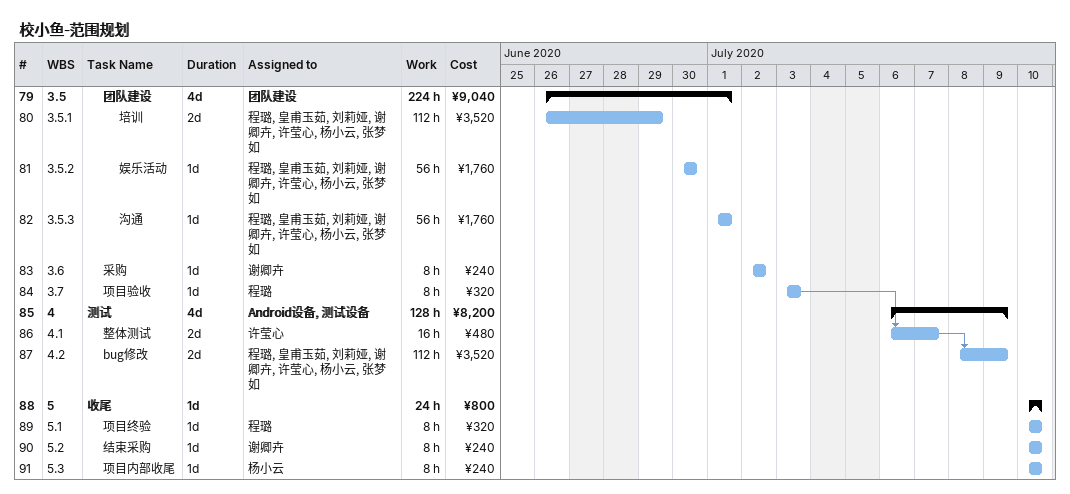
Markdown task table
校小鱼-范围规划

| ID | WBS | Task | Duration | Start | Finish | Predecessors | Resources | Work (h) | Cost (¥) |
|---|---|---|---|---|---|---|---|---|---|
| 79 | 3.5 | **团队建设** | 4d | 2020-06-26 | 2020-07-01 |  | 团队建设 | 224 | 9040 |
| 80 | 3.5.1 | 培训 | 2d | 2020-06-26 | 2020-06-29 |  | 程璐, 皇甫玉茹, 刘莉娅, 谢卿卉, 许莹心, 杨小云, 张梦如 | 112 | 3520 |
| 81 | 3.5.2 | 娱乐活动 | 1d | 2020-06-30 | 2020-06-30 |  | 程璐, 皇甫玉茹, 刘莉娅, 谢卿卉, 许莹心, 杨小云, 张梦如 | 56 | 1760 |
| 82 | 3.5.3 | 沟通 | 1d | 2020-07-01 | 2020-07-01 |  | 程璐, 皇甫玉茹, 刘莉娅, 谢卿卉, 许莹心, 杨小云, 张梦如 | 56 | 1760 |
| 83 | 3.6 | 采购 | 1d | 2020-07-02 | 2020-07-02 |  | 谢卿卉 | 8 | 240 |
| 84 | 3.7 | 项目验收 | 1d | 2020-07-03 | 2020-07-03 |  | 程璐 | 8 | 320 |
| 85 | 4 | **测试** | 4d | 2020-07-06 | 2020-07-09 |  | Android设备, 测试设备 | 128 | 8200 |
| 86 | 4.1 | 整体测试 | 2d | 2020-07-06 | 2020-07-07 | 84 | 许莹心 | 16 | 480 |
| 87 | 4.2 | bug修改 | 2d | 2020-07-08 | 2020-07-09 | 86 | 程璐, 皇甫玉茹, 刘莉娅, 谢卿卉, 许莹心, 杨小云, 张梦如 | 112 | 3520 |
| 88 | 5 | **收尾** | 1d | 2020-07-10 | 2020-07-10 |  |  | 24 | 800 |
| 89 | 5.1 | 项目终验 | 1d | 2020-07-10 | 2020-07-10 |  | 程璐 | 8 | 320 |
| 90 | 5.2 | 结束采购 | 1d | 2020-07-10 | 2020-07-10 |  | 谢卿卉 | 8 | 240 |
| 91 | 5.3 | 项目内部收尾 | 1d | 2020-07-10 | 2020-07-10 |  | 杨小云 | 8 | 240 |
